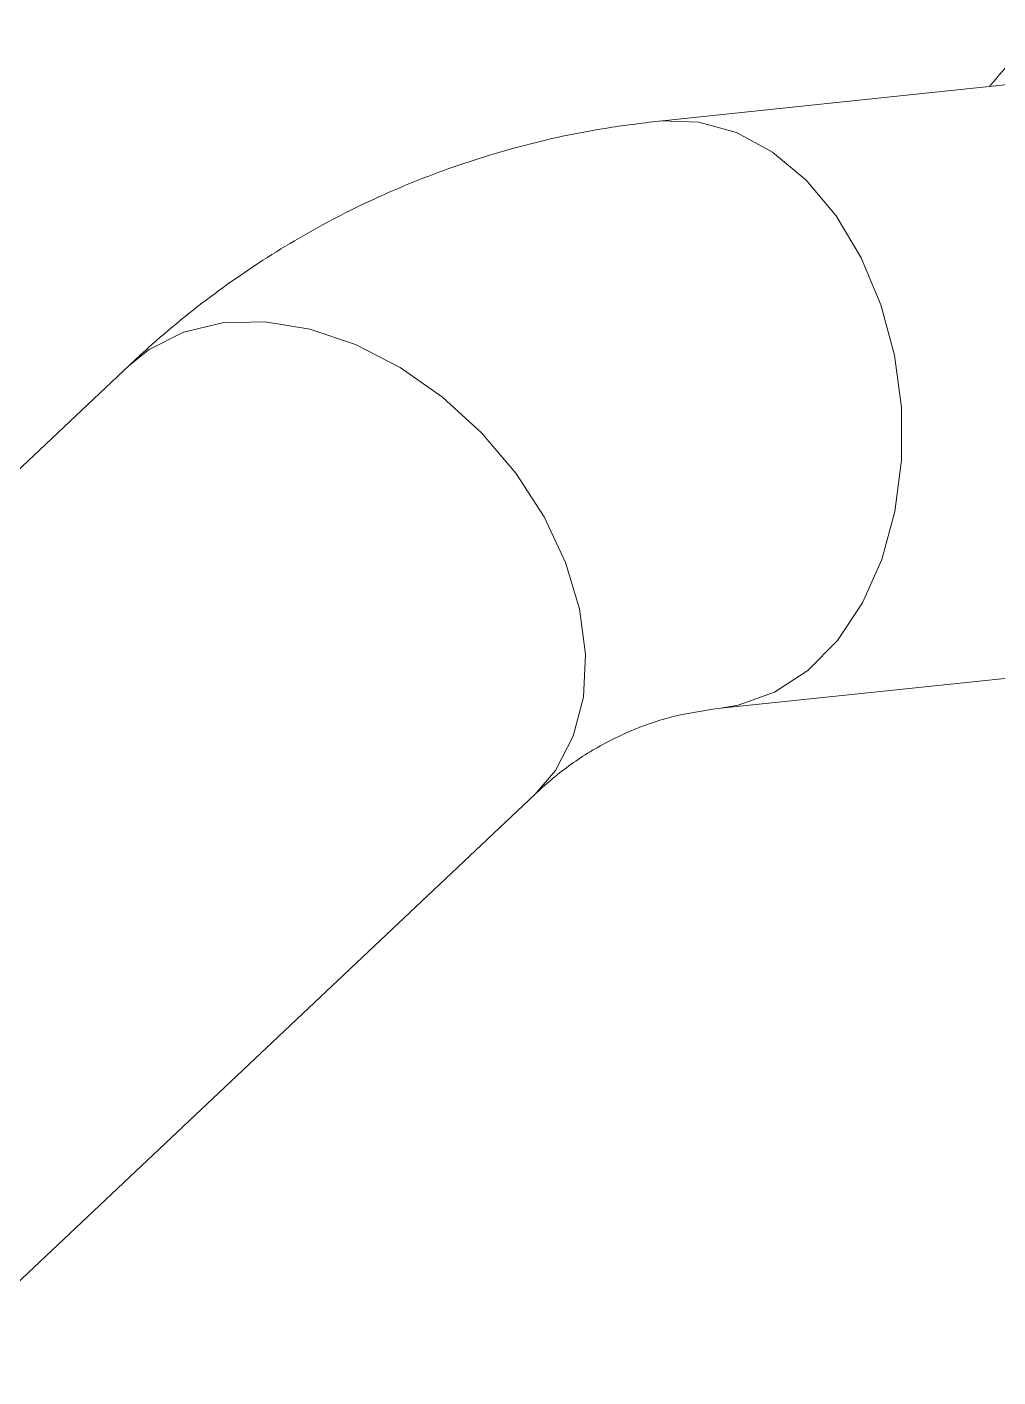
# Model space of a CAD drawing. Header units: millimetres. Extents: x -696 to 165, y -344 to 645.
# Drawn here: x 19.5 to 57.3, y 585.2 to 637.8 of the extents above; entities that cross this region are included whole.
import ezdxf

# ---------------------------------------------------------------- set-up
doc = ezdxf.new("R2010")
doc.units = ezdxf.units.MM

msp = doc.modelspace()

# ---------------------------------------------------------------- linework, layer by layer
at = {"color": 7, "linetype": 'Continuous', "lineweight": 15}
for p, q in [((64.175, 636.292), (44.081, 634.184)), ((23.447, 624.677), (-0.597, 601.967)), ((46.481, 611.31), (66.574, 613.417)), ((15.197, 585.246), (39.24, 607.957))]:
    msp.add_line(p, q, dxfattribs=at)
at = {"color": 8, "linetype": 'Continuous', "lineweight": 15, "flags": 128}
for points in [[(44.079, 634.184), (44.135, 634.189), (45.615, 634.146), (47.085, 633.735), (48.497, 632.972), (49.806, 631.88), (50.969, 630.494), (51.95, 628.86), (52.716, 627.028), (53.243, 625.06), (53.514, 623.017), (53.521, 620.965), (53.262, 618.971), (52.748, 617.098), (51.993, 615.406), (51.022, 613.95), (49.867, 612.778), (48.565, 611.925), (47.157, 611.421), (46.483, 611.31)], [(23.447, 624.677), (24.216, 625.289), (25.55, 625.959), (27.072, 626.318), (28.73, 626.356), (30.472, 626.072), (32.243, 625.473), (33.984, 624.581), (35.641, 623.423), (37.159, 622.037), (38.491, 620.466), (39.592, 618.763), (40.429, 616.981), (40.974, 615.177), (41.209, 613.41), (41.127, 611.737), (40.731, 610.211), (40.032, 608.881), (39.24, 607.957)]]:
    msp.add_lwpolyline(points, dxfattribs=at)
at = {"color": 7, "linetype": 'Continuous', "lineweight": 15}
for points, knots in [([(59.491, 637.849), (59.419, 637.812), (58.875, 637.527), (57.997, 636.774), (57.283, 635.932), (56.945, 635.533)], [0, 0, 0, 0, 0.07355, 0.561645, 1, 1, 1, 1]), ([(44.081, 634.184), (43.376, 634.098), (41.551, 633.874), (38.666, 633.245), (35.475, 632.24), (32.412, 630.938), (29.493, 629.355), (26.732, 627.498), (24.748, 625.886), (23.688, 624.901), (23.447, 624.677)], [0, 0, 0, 0, 0.091861, 0.237569, 0.382377, 0.526388, 0.670035, 0.813625, 0.957599, 1, 1, 1, 1]), ([(39.24, 607.957), (39.438, 608.138), (40.106, 608.746), (41.301, 609.604), (42.899, 610.438), (44.598, 611.033), (45.873, 611.22), (46.481, 611.31)], [0, 0, 0, 0, 0.092154, 0.310298, 0.538031, 0.780066, 1, 1, 1, 1])]:
    msp.add_open_spline(points, degree=3, knots=knots, dxfattribs=at)

doc.saveas('drawing.dxf')
